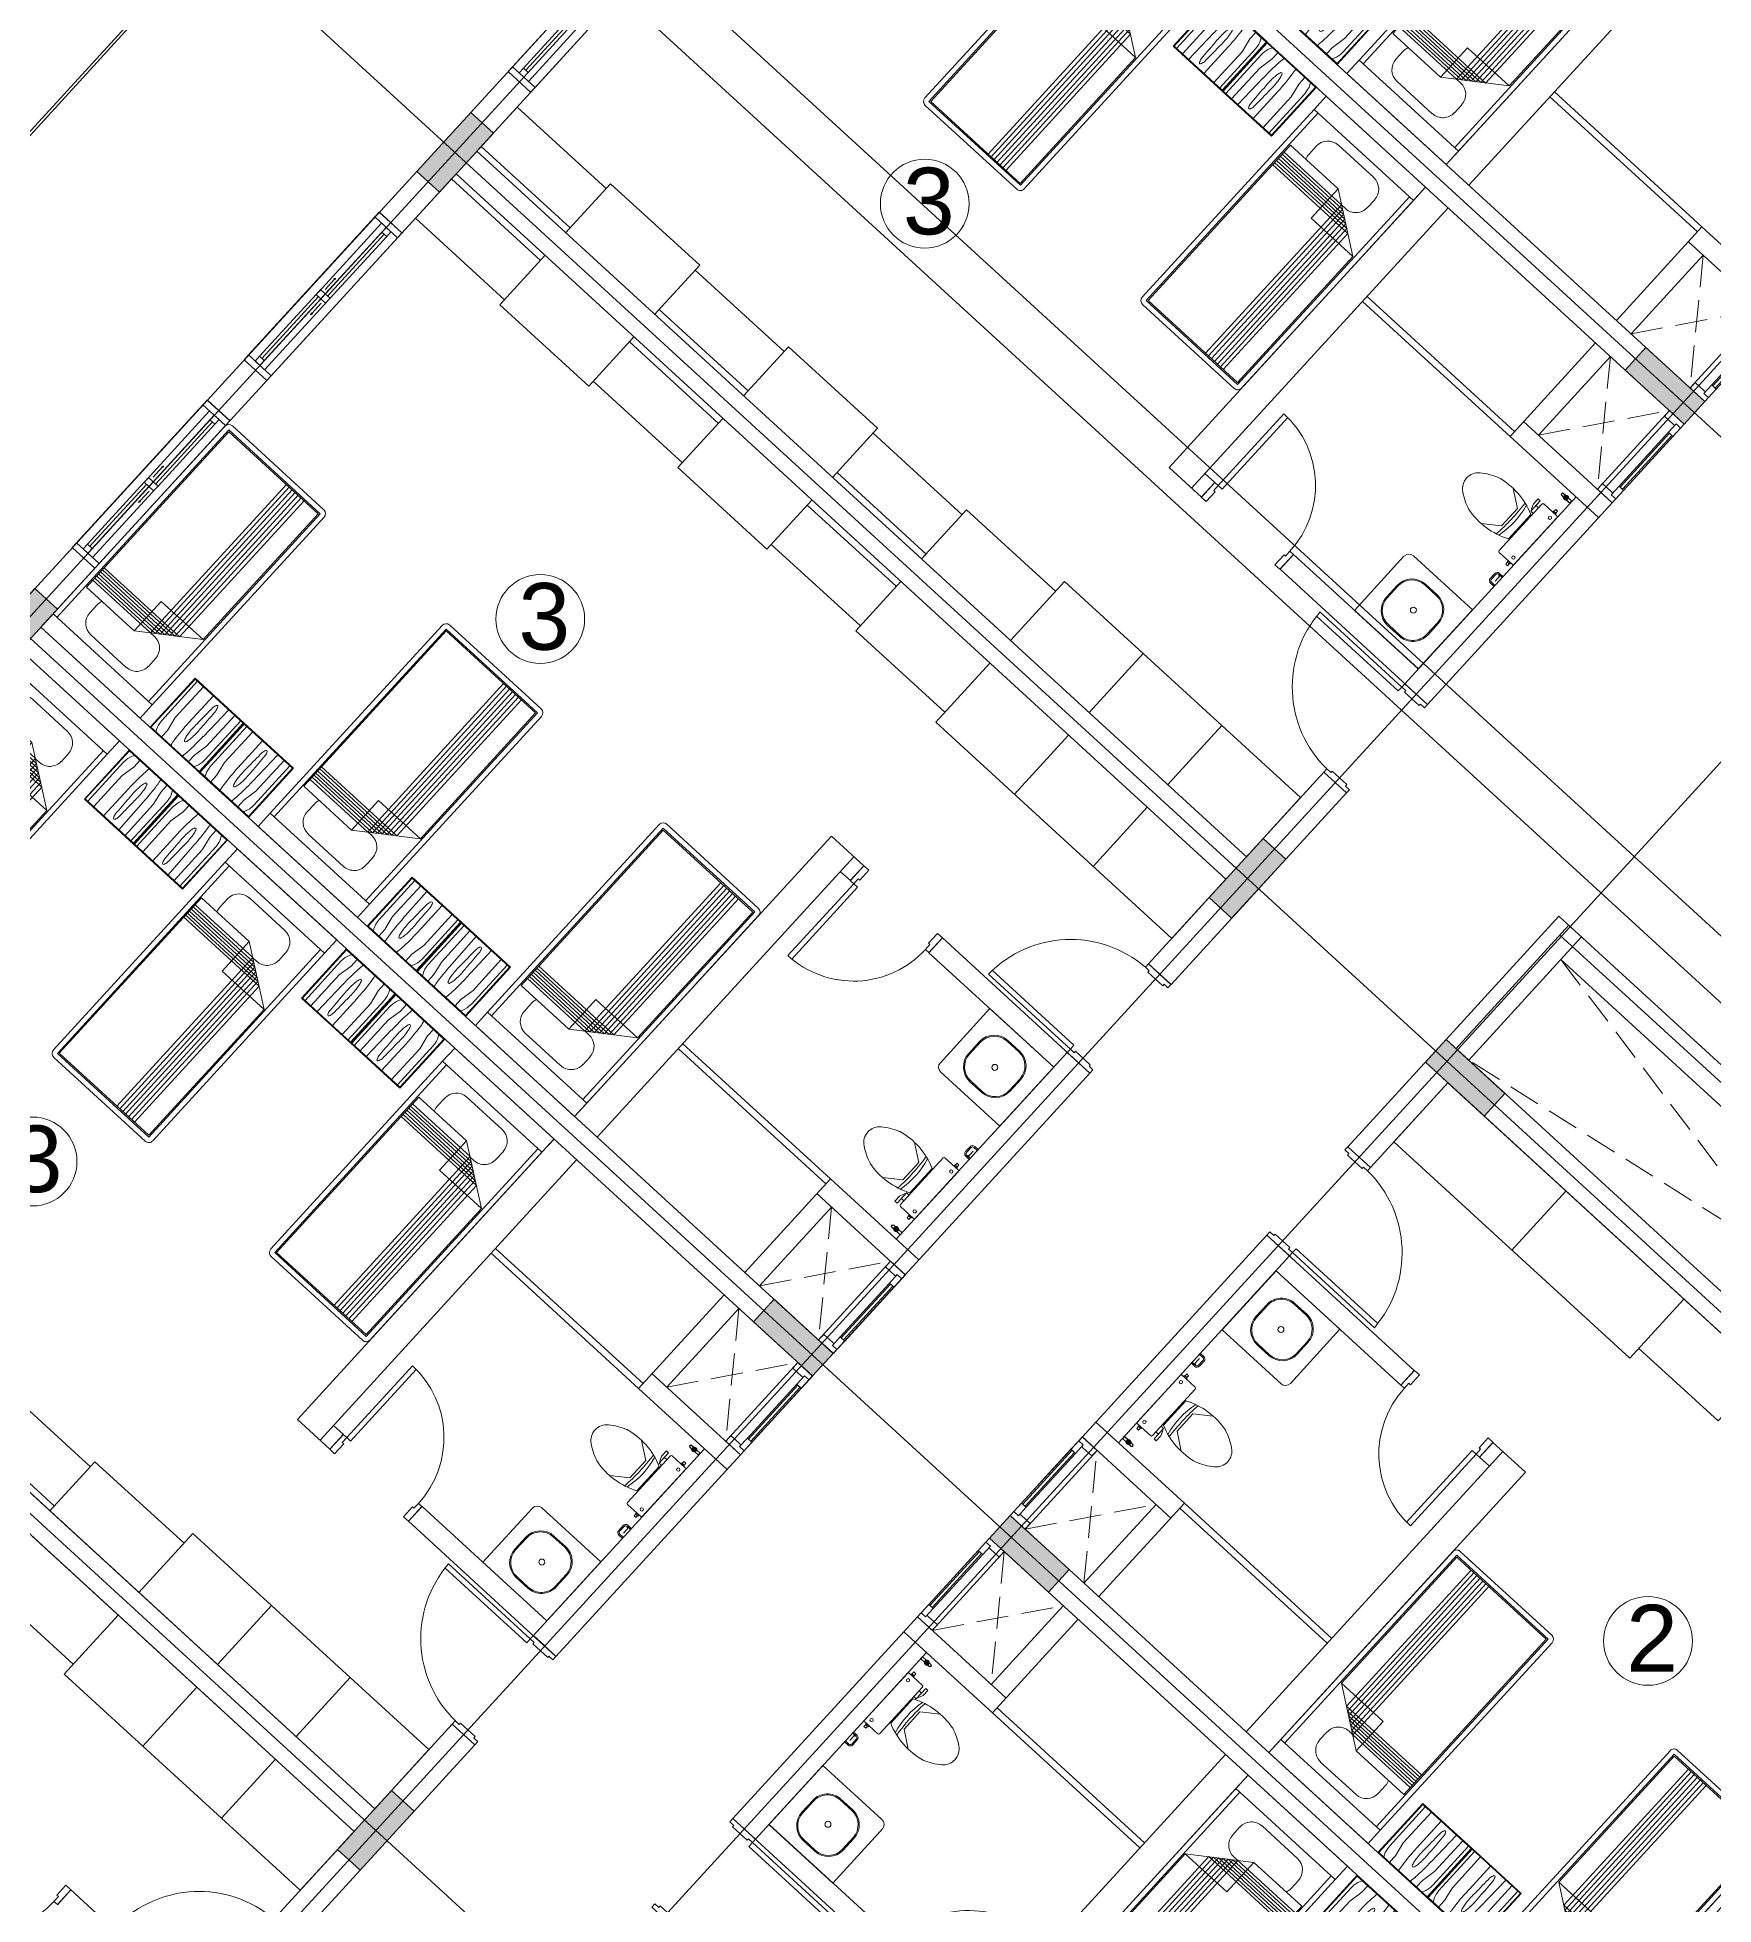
# Model space of a CAD drawing. Header units: metres. Extents: x 750 to 3116, y -341 to 1465.
# Drawn here: x 1586.25 to 1598.83, y 723.84 to 737.84 of the extents above; entities that cross this region are included whole.
import ezdxf
from ezdxf.enums import TextEntityAlignment as Align

# ---------------------------------------------------------------- set-up
doc = ezdxf.new("R2010")
doc.units = ezdxf.units.M
doc.linetypes.add('ACAD_ISO02W100', pattern=[15, 12, -3])
for name, color, linetype, lineweight in [('A-Door', 254, 'Continuous', 5), ('Bathroom Door', 252, 'Continuous', 5), ('Bathroom fur', 252, 'Continuous', 5), ('Centre Line', 7, 'Continuous', 13), ('Column', 50, 'Continuous', 20), ('Cutout', 153, 'Continuous', 5), ('Door', 253, 'Continuous', 5), ('Furniture', 44, 'Continuous', 5), ('GUIDE LINE', 7, 'Continuous', 5), ('Hatch', 251, 'Continuous', 5), ('Hidden line', 251, 'Continuous', 5), ('Inverted beam', 252, 'Continuous', 5), ('Railing', 190, 'Continuous', 5), ('Vehicular Road', 253, 'Continuous', 20), ('Wall ext', 20, 'Continuous', 18), ('WINDOW', 33, 'Continuous', 5)]:
    doc.layers.add(name, color=color, linetype=linetype, lineweight=lineweight)
doc.layers.add('Text', color=7, linetype='Continuous')
doc.styles.get("Standard").update_dxf_attribs({"font": 'arial.ttf'})
doc.styles.add('TEXT-DET', font='simplex.shx', dxfattribs={"width": 0.7})

# ---------------------------------------------------------------- blocks, each defined once
blk = doc.blocks.new('Water Closet')
at = {"layer": 'Bathroom fur', "linetype": 'Continuous', "lineweight": -3}
for p, q in [((1886.331, 447.871), (1886.35, 447.871)), ((1886.364, 447.861), (1886.346, 447.861)), ((1886.364, 447.861), (1886.349, 447.87)), ((1886.364, 447.861), (1886.349, 447.853)), ((1886.364, 447.861), (1886.355, 447.877)), ((1886.364, 447.861), (1886.355, 447.846)), ((1886.364, 447.861), (1886.364, 447.879)), ((1886.364, 447.861), (1886.364, 447.879)), ((1886.364, 447.861), (1886.364, 447.879)), ((1886.364, 447.861), (1886.364, 447.879)), ((1886.364, 447.861), (1886.364, 447.879)), ((1886.364, 447.861), (1886.364, 447.879)), ((1886.364, 447.861), (1886.364, 447.879)), ((1886.364, 447.861), (1886.364, 447.879)), ((1886.364, 447.861), (1886.364, 447.879)), ((1886.364, 447.861), (1886.364, 447.879)), ((1886.364, 447.861), (1886.364, 447.879)), ((1886.364, 447.861), (1886.364, 447.879)), ((1886.364, 447.861), (1886.373, 447.877)), ((1886.364, 447.861), (1886.379, 447.87)), ((1886.364, 447.861), (1886.381, 447.861)), ((1886.364, 447.861), (1886.379, 447.853)), ((1886.364, 447.861), (1886.373, 447.846)), ((1886.364, 447.861), (1886.364, 447.844)), ((1886.378, 447.871), (1886.416, 447.871)), ((1886.416, 447.851), (1886.416, 447.871)), ((1886.331, 447.851), (1886.35, 447.851)), ((1886.378, 447.851), (1886.416, 447.851))]:
    blk.add_line(p, q, dxfattribs=at)
at = {"layer": 'Bathroom fur', "linetype": 'ByBlock'}
for p, q in [((1886.39, 447.724), (1886.365, 447.724)), ((1886.365, 447.724), (1886.365, 447.715)), ((1886.387, 447.744), (1886.368, 447.744)), ((1886.368, 447.744), (1886.368, 447.724)), ((1886.387, 447.744), (1886.387, 447.724)), ((1886.39, 447.724), (1886.39, 447.715)), ((1886.152, 447.554), (1886.027, 447.644)), ((1886.217, 447.662), (1886.217, 447.713)), ((1886.239, 447.713), (1886.217, 447.713)), ((1886.217, 447.662), (1886.232, 447.625)), ((1886.232, 447.625), (1886.239, 447.625)), ((1886.239, 447.608), (1886.239, 447.713)), ((1886.239, 447.666), (1886.264, 447.666)), ((1886.239, 447.608), (1886.264, 447.608)), ((1886.256, 447.343), (1886.256, 447.59)), ((1886.264, 447.23), (1886.264, 447.703)), ((1886.407, 447.713), (1886.274, 447.713)), ((1886.39, 447.715), (1886.365, 447.715)), ((1886.416, 447.23), (1886.416, 447.703)), ((1886.152, 447.379), (1886.152, 447.554)), ((1886.152, 447.379), (1886.027, 447.288)), ((1886.407, 447.22), (1886.274, 447.22)), ((1886.365, 447.208), (1886.365, 447.218)), ((1886.39, 447.218), (1886.365, 447.218)), ((1886.39, 447.208), (1886.365, 447.208)), ((1886.368, 447.189), (1886.368, 447.208)), ((1886.387, 447.189), (1886.368, 447.189)), ((1886.387, 447.189), (1886.387, 447.208)), ((1886.39, 447.208), (1886.39, 447.218))]:
    blk.add_line(p, q, dxfattribs=at)
at = {"layer": 'Bathroom fur'}
for p, q in [((1886.356, 447.031), (1886.356, 447.081)), ((1886.366, 447.031), (1886.366, 447.081)), ((1886.416, 447.106), (1886.381, 447.106)), ((1886.416, 447.096), (1886.381, 447.096)), ((1886.416, 447.016), (1886.381, 447.016)), ((1886.416, 447.006), (1886.381, 447.006))]:
    blk.add_line(p, q, dxfattribs=at)
at = {"layer": 'Bathroom fur', "linetype": 'Continuous', "lineweight": -3}
blk.add_circle((1886.364, 447.861), 0.0175, dxfattribs=at)
at = {"layer": 'Bathroom fur', "linetype": 'ByBlock'}
for centre in [(1886.378, 447.669), (1886.378, 447.264)]:
    blk.add_circle(centre, 0.0123, dxfattribs=at)
at = {"layer": 'Bathroom fur', "linetype": 'Continuous', "lineweight": -3}
blk.add_arc((1886.331, 447.861), 0.01, 90.002, 270, dxfattribs=at)
at = {"layer": 'Bathroom fur', "linetype": 'ByBlock'}
for centre, radius, start, end in [((1886.035, 447.208), 0.446, 109.2942, 127.2549), ((1886.017, 447.095), 0.55, 64.2321, 103.6755), ((1884.672, 447.479), 1.501, 353.4552, 5.5271), ((1885.552, 447.472), 0.65, 345.9276, 13.0204), ((1886.274, 447.703), 0.00987, 90, 180), ((1886.407, 447.703), 0.00987, 0, 90), ((1885.835, 447.467), 0.119, 126.3794, 233.6206), ((1886.041, 447.728), 0.451, 232.2382, 250.1051), ((1886.017, 447.838), 0.55, 256.3245, 295.7679), ((1886.274, 447.23), 0.00987, 180, 270), ((1886.407, 447.23), 0.00987, 270, 0)]:
    blk.add_arc(centre, radius, start, end, dxfattribs=at)
at = {"layer": 'Bathroom fur'}
for centre, radius, start, end in [((1886.381, 447.081), 0.025, 90, 180), ((1886.381, 447.031), 0.025, 180, 270), ((1886.381, 447.081), 0.015, 90, 180), ((1886.381, 447.031), 0.015, 180, 270)]:
    blk.add_arc(centre, radius, start, end, dxfattribs=at)
at = {"layer": 'Bathroom fur', "style": 'TEXT-DET', "width": 0.6}
blk.add_text('1', height=0.06, dxfattribs=at).set_placement((1886.394, 447.07), align=Align.MIDDLE)
blk = doc.blocks.new('Bed')
at = {"layer": 'Furniture', "linetype": 'Continuous'}
for p, q in [((1878.327, 465.952), (1879.337, 465.952)), ((1878.327, 465.817), (1878.327, 465.952)), ((1879.337, 465.952), (1879.337, 465.817)), ((1879.337, 465.817), (1878.327, 465.817)), ((1878.327, 463.909), (1878.327, 465.817)), ((1878.367, 463.909), (1878.367, 465.817)), ((1879.297, 465.817), (1879.297, 463.909)), ((1879.337, 465.817), (1879.337, 463.909)), ((1878.642, 465.742), (1879.002, 465.742)), ((1878.377, 465.499), (1878.862, 465.499)), ((1878.377, 463.919), (1878.377, 465.499)), ((1878.525, 465.544), (1878.525, 465.624)), ((1878.862, 465.499), (1879.287, 465.199)), ((1878.862, 465.199), (1878.862, 465.499)), ((1879.12, 465.624), (1879.12, 465.544)), ((1878.962, 465.429), (1878.377, 465.429)), ((1878.992, 465.407), (1878.377, 465.407)), ((1879.022, 465.386), (1878.377, 465.386)), ((1879.052, 465.365), (1878.377, 465.365)), ((1878.962, 463.919), (1878.962, 465.429)), ((1879.002, 465.427), (1878.965, 465.427)), ((1878.992, 463.919), (1878.992, 465.407)), ((1879.022, 463.919), (1879.022, 465.386)), ((1879.052, 463.919), (1879.052, 465.365)), ((1879.082, 465.344), (1878.377, 465.344)), ((1879.112, 465.323), (1878.377, 465.323)), ((1879.142, 465.302), (1878.377, 465.302)), ((1879.082, 463.919), (1879.082, 465.344)), ((1879.112, 463.919), (1879.112, 465.323)), ((1879.142, 463.919), (1879.142, 465.302)), ((1879.287, 465.199), (1878.862, 465.199)), ((1879.287, 465.199), (1879.287, 463.919)), ((1879.297, 463.909), (1878.367, 463.909)), ((1879.297, 463.869), (1878.367, 463.869)), ((1879.287, 463.919), (1878.377, 463.919))]:
    blk.add_line(p, q, dxfattribs=at)
for centre, radius, start, end in [((1878.642, 465.624), 0.117, 90, 180), ((1879.002, 465.624), 0.117, 360, 90), ((1878.642, 465.544), 0.117, 180.0006, 202.5189), ((1879.002, 465.544), 0.117, 270, 0), ((1878.367, 463.909), 0.04, 180, 270), ((1879.297, 463.909), 0.04, 270, 0)]:
    blk.add_arc(centre, radius, start, end, dxfattribs=at)
blk = doc.blocks.new('Nightstand')
at = {"layer": 'Furniture'}
for p, q in [((1879.838, 464.54), (1879.838, 464.04)), ((1880.338, 464.54), (1879.838, 464.54)), ((1879.843, 464.535), (1879.843, 464.045)), ((1880.333, 464.535), (1879.843, 464.535)), ((1879.951, 464.469), (1879.951, 464.535)), ((1880.226, 464.469), (1880.226, 464.535)), ((1880.333, 464.045), (1880.333, 464.535)), ((1880.338, 464.04), (1880.338, 464.54)), ((1879.869, 464.442), (1879.871, 464.467)), ((1879.869, 464.045), (1879.869, 464.442)), ((1879.929, 464.358), (1879.951, 464.469)), ((1880.074, 464.444), (1880.068, 464.44)), ((1880.08, 464.44), (1880.074, 464.444)), ((1880.248, 464.358), (1880.226, 464.469)), ((1880.308, 464.442), (1880.305, 464.467)), ((1880.308, 464.045), (1880.308, 464.442)), ((1879.929, 464.045), (1879.929, 464.358)), ((1879.997, 464.32), (1879.991, 464.045)), ((1880.147, 464.32), (1880.147, 464.045)), ((1880.248, 464.045), (1880.248, 464.358)), ((1879.838, 464.04), (1880.338, 464.04)), ((1879.843, 464.045), (1880.333, 464.045)), ((1880.068, 464.081), (1880.074, 464.077)), ((1880.074, 464.077), (1880.08, 464.081))]:
    blk.add_line(p, q, dxfattribs=at)
for centre, radius, start, end in [((1880.021, 464.452), 0.15, 146.5657, 174.2856), ((1880.825, 464.399), 0.823, 170.5074, 174.0179), ((1879.315, 464.399), 0.828, 5.9821, 9.4446), ((1880.156, 464.452), 0.15, 5.7144, 33.4343), ((1881.576, 464.32), 1.578, 174.0179, 180), ((1880.395, 464.345), 0.343, 169.4757, 175.5997), ((1880.197, 464.382), 0.142, 155.8434, 169.4757), ((1879.951, 464.382), 0.142, 10.5243, 24.1566), ((1879.753, 464.345), 0.343, 4.4003, 10.5243), ((1878.564, 464.32), 1.583, 0, 5.9821), ((1880.715, 464.32), 0.664, 175.5997, 180), ((1880.715, 464.32), 0.664, 180, 184.4003), ((1886.298, 464.381), 6.246, 181.0259, 182.4606), ((1873.85, 464.381), 6.246, 357.5394, 358.9741), ((1879.433, 464.32), 0.664, 0, 4.4003), ((1879.433, 464.32), 0.664, 355.5997, 0), ((1880.197, 464.139), 0.142, 190.5243, 204.1566), ((1879.951, 464.139), 0.142, 335.8434, 349.4757)]:
    blk.add_arc(centre, radius, start, end, dxfattribs=at)
blk = doc.blocks.new('Door1')
at = {"layer": 'Bathroom Door'}
for p, q in [((1900.586, 444.886), (1899.856, 444.886)), ((1900.586, 444.846), (1899.857, 444.846))]:
    blk.add_line(p, q, dxfattribs=at)
for points in [[(1900.736, 444.921), (1900.586, 444.921), (1900.586, 444.886), (1900.636, 444.886), (1900.636, 444.871), (1900.736, 444.871), (1900.736, 444.921)], [(1900.586, 444.886), (1900.586, 444.846)], [(1900.736, 444.121), (1900.586, 444.121), (1900.586, 444.156), (1900.636, 444.156), (1900.636, 444.171), (1900.736, 444.171), (1900.736, 444.121)]]:
    blk.add_lwpolyline(points, dxfattribs=at)
blk.add_arc((1900.586, 444.886), 0.73, 180, 270, dxfattribs=at)
blk = doc.blocks.new('Wash bashin')
at = {"layer": 'Bathroom fur', "ltscale": 0.35}
for p, q in [((1884.117, 437.933), (1884.717, 437.933)), ((1884.717, 437.333), (1884.717, 437.933)), ((1884.067, 437.333), (1884.067, 437.883)), ((1884.067, 437.333), (1884.717, 437.333))]:
    blk.add_line(p, q, dxfattribs=at)
at = {"layer": 'Bathroom fur'}
for p, q in [((1884.327, 437.838), (1884.447, 437.838)), ((1884.327, 437.83), (1884.447, 437.83)), ((1884.177, 437.568), (1884.177, 437.688)), ((1884.185, 437.568), (1884.185, 437.688)), ((1884.589, 437.688), (1884.589, 437.568)), ((1884.597, 437.688), (1884.597, 437.568)), ((1884.447, 437.426), (1884.327, 437.426)), ((1884.447, 437.418), (1884.327, 437.418))]:
    blk.add_line(p, q, dxfattribs=at)
blk.add_circle((1884.392, 437.633), 0.0225, dxfattribs=at)
at = {"layer": 'Bathroom fur', "ltscale": 0.35}
blk.add_arc((1884.117, 437.883), 0.05, 90, 180, dxfattribs=at)
at = {"layer": 'Bathroom fur'}
for centre, radius, start, end in [((1884.327, 437.688), 0.15, 90, 180), ((1884.327, 437.688), 0.142, 90, 180), ((1884.447, 437.688), 0.15, 0, 90), ((1884.447, 437.688), 0.142, 0, 90), ((1884.327, 437.568), 0.15, 180, 270), ((1884.327, 437.568), 0.142, 180, 270), ((1884.447, 437.568), 0.15, 270, 0), ((1884.447, 437.568), 0.142, 270, 0)]:
    blk.add_arc(centre, radius, start, end, dxfattribs=at)
blk = doc.blocks.new('WINODO1')
at = {"layer": 'WINDOW', "linetype": 'Continuous'}
for p, q in [((2471212540, 936769700), (2471212491, 936769700)), ((2471212491, 936769700), (2471212491, 936769470)), ((2471212540, 936769700), (2471212540, 936769470)), ((2471213991, 936769700), (2471213943, 936769700)), ((2471213943, 936769700), (2471213943, 936769470)), ((2471213991, 936769700), (2471213991, 936769470)), ((2471212540, 936769470), (2471212491, 936769470)), ((2471213991, 936769470), (2471213943, 936769470))]:
    blk.add_line(p, q, dxfattribs=at)
at = {"layer": 'WINDOW'}
for p, q in [((2471212540, 936769700), (2471213943, 936769700)), ((2471213241, 936769537), (2471212540, 936769537)), ((2471212588, 936769633), (2471213217, 936769633)), ((2471212588, 936769585), (2471213217, 936769585)), ((2471213193, 936769561), (2471213089, 936769561)), ((2471213241, 936769633), (2471213943, 936769633)), ((2471213266, 936769585), (2471213895, 936769585)), ((2471213266, 936769537), (2471213895, 936769537)), ((2471213290, 936769609), (2471213394, 936769609)), ((2471212540, 936769470), (2471213943, 936769470))]:
    blk.add_line(p, q, dxfattribs=at)
at = {"layer": 'WINDOW', "color": 4}
blk.add_line((2471212588, 936769609), (2471213217, 936769609), dxfattribs=at)
at = {"layer": 'WINDOW', "color": 4, "true_color": 0x1fffff}
blk.add_line((2471213266, 936769561), (2471213895, 936769561), dxfattribs=at)
at = {"layer": 'WINDOW'}
for points in [[(2471212540, 936769585), (2471212588, 936769585), (2471212588, 936769633), (2471212540, 936769633)], [(2471213076, 936769561), (2471213089, 936769568), (2471213089, 936769554)], [(2471213217, 936769585), (2471213266, 936769585), (2471213266, 936769633), (2471213217, 936769633)], [(2471213217, 936769537), (2471213266, 936769537), (2471213266, 936769585), (2471213217, 936769585)], [(2471213406, 936769609), (2471213394, 936769616), (2471213394, 936769602)], [(2471213895, 936769537), (2471213943, 936769537), (2471213943, 936769585), (2471213895, 936769585)]]:
    blk.add_lwpolyline(points, close=True, dxfattribs=at)
blk = doc.blocks.new('Door 900')
at = {"layer": 'A-Door'}
for points in [[(29934124, 12198491), (29934164, 12198491), (29934164, 12198476), (29934239, 12198476), (29934314, 12198476), (29934314, 12198491), (29934354, 12198491), (29934354, 12198524), (29934239, 12198524), (29934124, 12198524)], [(29934164, 12197672), (29934314, 12197672), (29934314, 12197658), (29934354, 12197658), (29934354, 12197624), (29934239, 12197624), (29934124, 12197624), (29934124, 12197658), (29934164, 12197658)]]:
    blk.add_lwpolyline(points, close=True, dxfattribs=at)
blk.add_lwpolyline([(29935187, 12197658), (29934354, 12197658), (29934354, 12197698), (29935185, 12197698)], dxfattribs=at)
blk.add_arc((29934327, 12197631), 860, 1.7769, 88.2024, dxfattribs=at)
blk = doc.blocks.new('700mm Door')
at = {"layer": 'Door'}
for points in [[(11493508.327, 4446107.926), (11493508.287, 4446107.926), (11493508.287, 4446107.776), (11493508.344, 4446107.776), (11493508.344, 4446107.868), (11493508.344, 4446107.88), (11493508.327, 4446107.88)], [(11493508.327, 4446107.88), (11493508.413, 4446107.88), (11493508.413, 4446107.926), (11493508.327, 4446107.926)], [(11493508.413, 4446107.891), (11493508.961, 4446107.891), (11493508.961, 4446107.914), (11493508.413, 4446107.914)], [(11493509.047, 4446107.88), (11493508.961, 4446107.88), (11493508.961, 4446107.926), (11493509.047, 4446107.926)], [(11493509.047, 4446107.926), (11493509.047, 4446107.88), (11493509.03, 4446107.88), (11493509.03, 4446107.868), (11493509.03, 4446107.776), (11493509.087, 4446107.776), (11493509.087, 4446107.926)]]:
    blk.add_lwpolyline(points, close=True, dxfattribs=at)
at = {"layer": 'Door', "color": 1}
blk.add_lwpolyline([(11493508.413, 4446107.88), (11493508.961, 4446107.88), (11493508.961, 4446107.926), (11493508.413, 4446107.926)], close=True, dxfattribs=at)

msp = doc.modelspace()

# ---------------------------------------------------------------- hatches: boundary and pattern name
at = {"layer": 'Hatch', "transparency": 33554687}
h = msp.add_hatch(color=256, dxfattribs=at)
h.dxf.hatch_style = 1
h.paths.add_polyline_path([(1646.175, 711.875), (1646.005, 712.031), (1645.846, 711.857), (1645.755, 711.758), (1645.6, 711.588), (1645.769, 711.433)])
h.paths.add_polyline_path([(1649.318, 715.307), (1649.149, 715.463), (1648.743, 715.02), (1648.913, 714.865)])
h.paths.add_polyline_path([(1652.587, 718.876), (1652.417, 719.031), (1652.384, 718.994), (1652.292, 718.895), (1652.012, 718.589), (1652.182, 718.433)])
h.paths.add_polyline_path([(1655.856, 722.444), (1655.686, 722.6), (1655.281, 722.157), (1655.45, 722.002)])
h.paths.add_polyline_path([(1659.124, 726.013), (1658.955, 726.168), (1658.549, 725.726), (1658.719, 725.571)])
h.paths.add_polyline_path([(1661.826, 729.85), (1661.67, 729.681), (1662.113, 729.275), (1662.268, 729.445)])
h.paths.add_polyline_path([(1657.785, 733.552), (1657.629, 733.382), (1658.072, 732.977), (1658.227, 733.147)])
h.paths.add_polyline_path([(1654.516, 729.983), (1654.361, 729.814), (1654.471, 729.712), (1654.803, 729.408), (1654.958, 729.578)])
h.paths.add_polyline_path([(1652.746, 731.604), (1652.591, 731.435), (1653.033, 731.029), (1653.189, 731.199)])
h.paths.add_polyline_path([(1651.542, 726.396), (1651.372, 726.551), (1650.967, 726.109), (1651.137, 725.953)])
h.paths.add_polyline_path([(1650.045, 727.767), (1649.875, 727.922), (1649.47, 727.48), (1649.64, 727.325)])
h.paths.add_polyline_path([(1647.979, 722.846), (1647.823, 722.677), (1647.934, 722.575), (1648.266, 722.271), (1648.421, 722.441)])
h.paths.add_polyline_path([(1646.541, 724.163), (1646.209, 724.467), (1646.053, 724.298), (1646.496, 723.892), (1646.651, 724.062)])
h.paths.add_polyline_path([(1645.004, 719.259), (1644.835, 719.414), (1644.43, 718.972), (1644.599, 718.816)])
h.paths.add_polyline_path([(1643.632, 720.766), (1643.463, 720.922), (1643.058, 720.479), (1643.227, 720.324)])
h.paths.add_polyline_path([(1641.441, 715.709), (1641.286, 715.54), (1641.728, 715.134), (1641.884, 715.304)])
h.paths.add_polyline_path([(1640.114, 716.925), (1639.944, 717.08), (1639.539, 716.638), (1639.709, 716.482)])
h.paths.add_polyline_path([(1636.735, 713.458), (1636.403, 713.762), (1636.247, 713.592), (1636.69, 713.187), (1636.845, 713.356)])
h.paths.add_polyline_path([(1631.152, 719.073), (1630.982, 719.229), (1630.577, 718.786), (1630.746, 718.631)])
h.paths.add_polyline_path([(1634.17, 722.369), (1634.001, 722.524), (1633.595, 722.082), (1633.765, 721.927)])
h.paths.add_polyline_path([(1637.689, 726.21), (1637.519, 726.366), (1637.114, 725.923), (1637.284, 725.768)])
h.paths.add_polyline_path([(1640.833, 729.643), (1640.663, 729.798), (1640.258, 729.355), (1640.427, 729.2), (1640.461, 729.237), (1640.552, 729.337)])
h.paths.add_polyline_path([(1644.101, 733.211), (1643.932, 733.366), (1643.527, 732.924), (1643.696, 732.769)])
h.paths.add_polyline_path([(1646.999, 736.374), (1647.09, 736.474), (1647.245, 736.643), (1647.076, 736.799), (1646.67, 736.356), (1646.84, 736.201)])
h.paths.add_polyline_path([(1636.008, 733.811), (1635.839, 733.966), (1635.433, 733.524), (1635.603, 733.368)])
h.paths.add_polyline_path([(1631.525, 737.918), (1631.369, 737.748), (1631.48, 737.647), (1631.812, 737.343), (1631.967, 737.512)])
h.paths.add_polyline_path([(1628.676, 734.467), (1628.506, 734.622), (1628.101, 734.179), (1628.27, 734.024)])
h.paths.add_polyline_path([(1632.989, 730.515), (1632.82, 730.67), (1632.415, 730.228), (1632.584, 730.073)])
h.paths.add_polyline_path([(1629.471, 726.674), (1629.301, 726.829), (1628.896, 726.387), (1629.066, 726.231)])
h.paths.add_polyline_path([(1624.987, 730.78), (1624.832, 730.611), (1625.274, 730.206), (1625.43, 730.375)])
h.paths.add_polyline_path([(1626.327, 723.242), (1626.157, 723.397), (1626.124, 723.36), (1626.032, 723.261), (1625.752, 722.955), (1625.922, 722.799)])
h.paths.add_polyline_path([(1621.719, 727.212), (1621.563, 727.042), (1621.674, 726.941), (1622.006, 726.637), (1622.161, 726.807)])
h.paths.add_polyline_path([(1619.949, 728.833), (1619.794, 728.663), (1620.236, 728.258), (1620.391, 728.428), (1620.281, 728.529)])
h.paths.add_polyline_path([(1623.218, 732.402), (1623.062, 732.232), (1623.505, 731.827), (1623.66, 731.996)])
h.paths.add_polyline_path([(1626.486, 735.97), (1626.331, 735.8), (1626.773, 735.395), (1626.929, 735.565)])
h.paths.add_polyline_path([(1622.117, 739.972), (1621.962, 739.803), (1622.404, 739.397), (1622.56, 739.567)])
h.paths.add_polyline_path([(1619.143, 736.385), (1618.973, 736.54), (1618.568, 736.098), (1618.738, 735.942)])
h.paths.add_polyline_path([(1615.874, 732.816), (1615.705, 732.971), (1615.299, 732.529), (1615.469, 732.374)])
h.paths.add_polyline_path([(1612.731, 729.384), (1612.561, 729.539), (1612.156, 729.097), (1612.325, 728.942)])
h.paths.add_polyline_path([(1617.373, 725.132), (1617.203, 725.287), (1616.798, 724.845), (1616.967, 724.69)])
h.paths.add_polyline_path([(1618.745, 723.624), (1618.575, 723.78), (1618.17, 723.337), (1618.339, 723.182)])
h.paths.add_polyline_path([(1623.058, 719.673), (1622.889, 719.828), (1622.483, 719.386), (1622.653, 719.231)])
h.paths.add_polyline_path([(1619.915, 716.241), (1619.745, 716.396), (1619.34, 715.954), (1619.509, 715.799)])
h.paths.add_polyline_path([(1615.181, 720.075), (1615.026, 719.905), (1615.468, 719.5), (1615.624, 719.67)])
h.paths.add_polyline_path([(1613.411, 721.696), (1613.256, 721.526), (1613.699, 721.121), (1613.854, 721.291)])
h.paths.add_polyline_path([(1609.042, 725.698), (1608.887, 725.528), (1609.329, 725.123), (1609.485, 725.293)])
h.paths.add_polyline_path([(1610.143, 718.127), (1609.987, 717.958), (1610.43, 717.553), (1610.585, 717.722)])
h.paths.add_polyline_path([(1607.566, 714.426), (1607.397, 714.582), (1606.992, 714.139), (1607.161, 713.984)])
h.paths.add_polyline_path([(1602.924, 718.678), (1602.755, 718.834), (1602.35, 718.391), (1602.519, 718.236)])
h.paths.add_polyline_path([(1604.823, 730.065), (1604.653, 730.22), (1604.495, 730.047), (1604.403, 729.947), (1604.248, 729.778), (1604.418, 729.622)])
h.paths.add_polyline_path([(1607.842, 733.36), (1607.672, 733.516), (1607.267, 733.073), (1607.436, 732.918)])
h.paths.add_polyline_path([(1603.528, 737.312), (1603.358, 737.467), (1602.953, 737.025), (1603.123, 736.869)])
h.paths.add_polyline_path([(1600.09, 733.899), (1599.934, 733.729), (1600.377, 733.324), (1600.532, 733.493)])
h.paths.add_polyline_path([(1602.031, 738.683), (1601.861, 738.838), (1601.456, 738.396), (1601.626, 738.24)])
h.paths.add_polyline_path([(1596.087, 744.127), (1595.918, 744.282), (1595.513, 743.84), (1595.682, 743.685)])
h.paths.add_polyline_path([(1592.944, 740.695), (1592.774, 740.85), (1592.369, 740.408), (1592.538, 740.252)])
h.paths.add_polyline_path([(1598.32, 735.52), (1598.164, 735.35), (1598.607, 734.945), (1598.762, 735.114)])
h.paths.add_polyline_path([(1595.619, 731.682), (1595.449, 731.838), (1595.044, 731.395), (1595.213, 731.24)])
h.paths.add_polyline_path([(1589.675, 737.126), (1589.505, 737.282), (1589.1, 736.839), (1589.27, 736.684)])
h.paths.add_polyline_path([(1586.406, 733.558), (1586.237, 733.713), (1585.831, 733.271), (1586.001, 733.115)])
h.paths.add_polyline_path([(1592.225, 727.977), (1591.782, 728.383), (1591.627, 728.213), (1592.07, 727.808)])
h.paths.add_polyline_path([(1593.995, 726.356), (1593.552, 726.761), (1593.397, 726.592), (1593.839, 726.187)])
h.paths.add_polyline_path([(1596.821, 730.33), (1596.666, 730.16), (1597.108, 729.755), (1597.263, 729.925)])
h.paths.add_polyline_path([(1601.304, 726.223), (1601.135, 726.379), (1600.729, 725.936), (1600.899, 725.781)])
h.paths.add_polyline_path([(1598.161, 722.791), (1597.991, 722.947), (1597.586, 722.504), (1597.755, 722.349)])
h.paths.add_polyline_path([(1594.892, 719.223), (1594.722, 719.378), (1594.317, 718.936), (1594.487, 718.78)])
h.paths.add_polyline_path([(1590.578, 723.174), (1590.408, 723.329), (1590.003, 722.887), (1590.173, 722.732)])
h.paths.add_polyline_path([(1589.081, 724.545), (1588.912, 724.701), (1588.506, 724.258), (1588.676, 724.103)])
h.paths.add_polyline_path([(1583.138, 729.989), (1582.968, 730.145), (1582.563, 729.702), (1582.732, 729.547)])
h.paths.add_polyline_path([(1579.869, 726.421), (1579.699, 726.576), (1579.294, 726.134), (1579.464, 725.978)])
h.paths.add_polyline_path([(1585.245, 721.245), (1585.09, 721.076), (1585.532, 720.671), (1585.687, 720.84)])
h.paths.add_polyline_path([(1587.015, 719.624), (1586.859, 719.455), (1587.302, 719.05), (1587.457, 719.219)])
h.paths.add_polyline_path([(1582.669, 717.545), (1582.499, 717.7), (1582.094, 717.257), (1582.263, 717.102)])
h.paths.add_polyline_path([(1576.725, 722.989), (1576.556, 723.144), (1576.15, 722.702), (1576.32, 722.546)])
h.paths.add_polyline_path([(1591.748, 715.791), (1591.579, 715.946), (1591.42, 715.773), (1591.329, 715.673), (1591.173, 715.503), (1591.343, 715.348)])
h.paths.add_polyline_path([(1561.743, 717.756), (1561.574, 717.911), (1561.169, 717.468), (1561.339, 717.313)])
h.paths.add_polyline_path([(1566.286, 722.728), (1566.116, 722.883), (1565.712, 722.44), (1565.882, 722.285)])
h.paths.add_polyline_path([(1570.833, 727.704), (1570.663, 727.859), (1570.258, 727.416), (1570.428, 727.261)])
h.paths.add_polyline_path([(1575.254, 732.543), (1574.811, 732.948), (1574.656, 732.778), (1575.099, 732.373)])
h.paths.add_polyline_path([(1579.283, 737.842), (1579.128, 737.673), (1579.571, 737.268), (1579.726, 737.438)])
h.paths.add_polyline_path([(1568.934, 738.568), (1568.764, 738.723), (1568.36, 738.281), (1568.529, 738.125)])
h.paths.add_polyline_path([(1564.388, 733.593), (1564.218, 733.748), (1563.813, 733.305), (1563.983, 733.15)])
h.paths.add_polyline_path([(1559.841, 728.617), (1559.672, 728.772), (1559.267, 728.329), (1559.437, 728.174)])
h.paths.add_polyline_path([(1557.524, 726.081), (1557.211, 726.368), (1557.211, 726.368), (1557.196, 726.381), (1557.081, 726.486), (1556.926, 726.316), (1557.369, 725.911)])
h.paths.add_polyline_path([(1555.295, 723.641), (1555.125, 723.796), (1554.721, 723.353), (1554.89, 723.198)])
h.paths.add_polyline_path([(1552.096, 731.041), (1551.941, 730.871), (1551.941, 730.871), (1552.384, 730.466), (1552.539, 730.636)])
h.paths.add_polyline_path([(1554.583, 733.422), (1554.413, 733.577), (1554.008, 733.134), (1554.178, 732.979)])
h.paths.add_polyline_path([(1559.129, 738.397), (1558.959, 738.553), (1558.555, 738.11), (1558.724, 737.954)])
h.paths.add_polyline_path([(1563.675, 743.373), (1563.506, 743.528), (1563.101, 743.085), (1563.271, 742.93)])
h.paths.add_polyline_path([(1567.853, 748.286), (1567.698, 748.116), (1568.141, 747.712), (1568.296, 747.882)])

# ---------------------------------------------------------------- linework, layer by layer
at = {"layer": 'Bathroom fur'}
for p, q in [((1598.707, 736.386), (1597.6, 737.399)), ((1598.74, 736.423), (1597.634, 737.436)), ((1597.302, 734.852), (1596.195, 735.865)), ((1597.335, 734.889), (1596.229, 735.902)), ((1592.169, 729.249), (1591.063, 730.262)), ((1592.203, 729.286), (1591.097, 730.299)), ((1590.764, 727.715), (1589.658, 728.728)), ((1590.798, 727.752), (1589.692, 728.765)), ((1594.824, 726.817), (1595.93, 725.804)), ((1594.858, 726.854), (1595.964, 725.841)), ((1593.419, 725.283), (1594.525, 724.27)), ((1593.453, 725.32), (1594.559, 724.307))]:
    msp.add_line(p, q, dxfattribs=at)
at = {"layer": 'Centre Line', "color": 30, "true_color": 0xf26722}
for p, q in [((1598.029, 746.417), (1574.209, 720.412)), ((1621.799, 713.857), (1591.097, 741.98)), ((1603.973, 740.973), (1580.152, 714.968)), ((1619.935, 711.822), (1589.233, 739.945)), ((1605.469, 739.602), (1581.649, 713.596)), ((1618.531, 710.288), (1587.828, 738.411)), ((1615.262, 706.72), (1584.559, 734.843)), ((1596.901, 716.975), (1581.291, 731.274))]:
    msp.add_line(p, q, dxfattribs=at)
at = {"layer": 'Centre Line', "color": 3, "true_color": 0x1fff1f}
msp.add_lwpolyline([(1560.568, 753.337), (1582.572, 733.182), (1588.732, 739.906), (1612.323, 718.297), (1624.767, 731.883), (1647.479, 711.079)], dxfattribs=at)
at = {"layer": 'Column'}
for points in [[(1589.1, 736.839), (1589.505, 737.282), (1589.675, 737.126), (1589.27, 736.684), (1589.1, 736.839)], [(1598.32, 735.52), (1598.762, 735.114), (1598.607, 734.945), (1598.164, 735.35), (1598.32, 735.52)], [(1585.831, 733.271), (1586.237, 733.713), (1586.406, 733.558), (1586.001, 733.115), (1585.831, 733.271)], [(1595.044, 731.395), (1595.449, 731.838), (1595.619, 731.682), (1595.213, 731.24), (1595.044, 731.395)], [(1596.821, 730.33), (1597.263, 729.925), (1597.108, 729.755), (1596.666, 730.16), (1596.821, 730.33)], [(1591.782, 728.383), (1592.225, 727.977), (1592.07, 727.808), (1591.627, 728.213), (1591.782, 728.383)], [(1593.552, 726.761), (1593.995, 726.356), (1593.839, 726.187), (1593.397, 726.592), (1593.552, 726.761)], [(1588.506, 724.258), (1588.912, 724.701), (1589.081, 724.545), (1588.676, 724.103), (1588.506, 724.258)]]:
    msp.add_lwpolyline(points, dxfattribs=at)
at = {"layer": 'Cutout', "linetype": 'ACAD_ISO02W100', "ltscale": 0.02}
for p, q in [((1598.75, 736.211), (1598.652, 735.216)), ((1598.209, 735.621), (1599.192, 735.806)), ((1598.054, 735.451), (1597.956, 734.456)), ((1597.514, 734.861), (1598.496, 735.046)), ((1597.683, 730.93), (1601.135, 726.379)), ((1601.827, 727.134), (1596.991, 730.175)), ((1592.212, 729.074), (1592.114, 728.079)), ((1591.672, 728.484), (1592.655, 728.669)), ((1591.516, 728.314), (1591.419, 727.319)), ((1590.976, 727.724), (1591.959, 727.909)), ((1594.105, 726.255), (1594.203, 727.25)), ((1593.663, 726.66), (1594.646, 726.845)), ((1593.507, 726.491), (1593.41, 725.495)), ((1592.967, 725.901), (1593.95, 726.085))]:
    msp.add_line(p, q, dxfattribs=at)
at = {"layer": 'Furniture'}
msp.add_line((1596.43, 729.563), (1598.2, 727.942), dxfattribs=at)
for points in [[(1590.521, 736.71), (1589.854, 737.322), (1589.55, 736.99), (1595.324, 731.701)], [(1590.251, 736.416), (1589.584, 737.027), (1589.55, 736.99)], [(1589.758, 735.877), (1589.091, 736.488), (1589.395, 736.82)], [(1589.395, 736.82), (1595.169, 731.532)], [(1590.028, 736.172), (1589.361, 736.783)], [(1590.885, 735.767), (1591.223, 736.136), (1590.555, 736.747), (1590.217, 736.379)], [(1590.729, 735.598), (1590.392, 735.229), (1589.724, 735.84), (1590.062, 736.209)], [(1591.856, 735.488), (1591.189, 736.099)], [(1591.552, 735.156), (1591.586, 735.193), (1590.919, 735.804)], [(1591.363, 734.95), (1590.696, 735.561), (1590.729, 735.598)], [(1592.219, 734.545), (1592.557, 734.913), (1591.89, 735.525), (1591.552, 735.156)], [(1591.093, 734.655), (1590.425, 735.266)], [(1592.064, 734.375), (1591.726, 734.006), (1591.059, 734.618), (1591.397, 734.986)], [(1593.191, 734.265), (1592.523, 734.877)], [(1592.887, 733.934), (1592.921, 733.97), (1592.253, 734.582)], [(1592.698, 733.727), (1592.03, 734.338)], [(1593.892, 733.691), (1593.225, 734.302), (1592.887, 733.934)], [(1592.428, 733.432), (1591.76, 734.043)], [(1593.061, 732.784), (1592.394, 733.395), (1592.731, 733.764)], [(1593.554, 733.322), (1593.959, 733.765), (1595.729, 732.144)], [(1594.144, 732.782), (1594.549, 733.224)], [(1593.399, 733.153), (1592.994, 732.71), (1594.763, 731.089)], [(1594.734, 732.242), (1595.139, 732.684)], [(1593.989, 732.612), (1593.583, 732.17)], [(1594.579, 732.072), (1594.173, 731.629)], [(1595.729, 732.144), (1595.324, 731.701)], [(1594.763, 731.089), (1595.169, 731.532)], [(1583.984, 729.573), (1583.317, 730.185), (1583.013, 729.853), (1588.787, 724.564)], [(1600.979, 726.209), (1596.835, 730.005), (1596.43, 729.563)], [(1583.221, 728.74), (1582.553, 729.351), (1582.857, 729.683), (1588.631, 724.394)], [(1597.315, 728.752), (1597.72, 729.194)], [(1598.2, 727.942), (1598.605, 728.384)], [(1598.267, 728.015), (1598.861, 727.472), (1599.199, 727.84)], [(1586.653, 727.128), (1585.986, 727.74)], [(1586.383, 726.833), (1585.716, 727.445)], [(1587.355, 726.554), (1586.687, 727.165), (1586.349, 726.796)], [(1586.524, 725.647), (1585.856, 726.258), (1586.194, 726.627)], [(1587.017, 726.185), (1587.422, 726.628), (1589.192, 725.007)], [(1587.607, 725.645), (1588.012, 726.087)], [(1586.861, 726.016), (1586.456, 725.573), (1588.226, 723.952)], [(1587.451, 725.475), (1587.046, 725.033)], [(1588.197, 725.104), (1588.602, 725.547)], [(1588.041, 724.935), (1587.636, 724.492)], [(1589.192, 725.007), (1588.787, 724.564)], [(1588.226, 723.952), (1588.631, 724.394)]]:
    msp.add_lwpolyline(points, dxfattribs=at)
at = {"layer": 'GUIDE LINE'}
for centre in [(1592.911, 736.597), (1590.027, 733.483), (1586.219, 729.416), (1598.336, 725.822)]:
    msp.add_circle(centre, 0.333, dxfattribs=at)
at = {"layer": 'Hidden line'}
for p, q in [((1599.192, 735.806), (1598.652, 735.216)), ((1599.303, 735.704), (1598.762, 735.114)), ((1598.496, 735.046), (1597.956, 734.456)), ((1598.607, 734.945), (1598.067, 734.355)), ((1592.655, 728.669), (1592.114, 728.079)), ((1592.765, 728.567), (1592.225, 727.977)), ((1591.959, 727.909), (1591.419, 727.319)), ((1592.07, 727.808), (1591.529, 727.218)), ((1594.093, 727.351), (1593.552, 726.761)), ((1594.203, 727.25), (1593.663, 726.66)), ((1593.397, 726.592), (1592.856, 726.002)), ((1593.507, 726.491), (1592.967, 725.901))]:
    msp.add_line(p, q, dxfattribs=at)
at = {"layer": 'Inverted beam'}
for points in [[(1601.982, 727.304), (1597.668, 731.255), (1596.821, 730.33), (1596.991, 730.175), (1597.838, 731.1)], [(1597.683, 730.93), (1601.827, 727.134)]]:
    msp.add_lwpolyline(points, dxfattribs=at)
at = {"layer": 'Railing'}
for p, q in [((1596.821, 730.33), (1597.668, 731.255)), ((1597.668, 731.255), (1604.851, 724.676)), ((1596.895, 730.262), (1597.742, 731.188)), ((1597.675, 731.114), (1604.71, 724.67))]:
    msp.add_line(p, q, dxfattribs=at)
at = {"layer": 'Vehicular Road', "lineweight": 20}
msp.add_lwpolyline([(1670.001, 733.44), (1649.151, 710.677, -0.243266), (1647.857, 710.202), (1624.206, 713.181), (1577.67, 714.074), (1569.995, 714.548, -0.630246), (1568.642, 717.893), (1593.546, 745.151)], format="xyb", dxfattribs=at)
at = {"layer": 'Wall ext'}
for p, q in [((1595.918, 744.282), (1576.15, 722.702)), ((1598.762, 735.114), (1592.819, 740.558)), ((1592.663, 740.389), (1589.55, 736.99)), ((1598.607, 734.945), (1592.663, 740.389)), ((1596.823, 736.891), (1598.748, 738.992)), ((1596.992, 736.735), (1598.918, 738.837)), ((1589.955, 737.432), (1589.786, 737.588)), ((1595.324, 731.701), (1589.55, 736.99)), ((1586.281, 733.421), (1589.395, 736.82)), ((1589.395, 736.82), (1595.169, 731.532)), ((1596.668, 736.721), (1594.743, 734.62)), ((1588.989, 736.378), (1588.82, 736.533)), ((1596.837, 736.566), (1594.912, 734.464)), ((1598.099, 735.722), (1598.74, 736.423)), ((1598.74, 736.423), (1599.404, 735.815)), ((1598.639, 736.312), (1599.303, 735.704)), ((1598.209, 735.621), (1598.75, 736.211)), ((1597.302, 734.852), (1597.943, 735.553)), ((1587.976, 735.272), (1587.807, 735.427)), ((1597.514, 734.861), (1598.054, 735.451)), ((1587.7, 734.97), (1587.53, 735.125)), ((1598.762, 735.114), (1598.607, 734.945)), ((1597.403, 734.963), (1598.067, 734.355)), ((1597.302, 734.852), (1597.965, 734.244)), ((1594.743, 734.62), (1594.986, 734.397)), ((1595.013, 734.575), (1595.087, 734.507)), ((1595.087, 734.507), (1594.986, 734.397)), ((1597.796, 734.4), (1596.512, 732.998)), ((1598.067, 734.355), (1596.682, 732.843)), ((1586.687, 733.864), (1586.517, 734.019)), ((1595.677, 733.967), (1595.576, 733.856)), ((1595.677, 733.967), (1596.614, 733.109)), ((1595.576, 733.856), (1596.682, 732.843)), ((1592.225, 727.977), (1586.281, 733.421)), ((1592.07, 727.808), (1586.126, 733.252)), ((1595.904, 732.335), (1595.324, 731.701)), ((1595.904, 732.335), (1596.074, 732.179)), ((1594.758, 730.743), (1596.074, 732.179)), ((1590.285, 729.754), (1592.211, 731.855)), ((1592.211, 731.855), (1592.454, 731.632)), ((1590.455, 729.598), (1592.38, 731.7)), ((1592.279, 731.589), (1592.353, 731.522)), ((1592.353, 731.522), (1592.454, 731.632)), ((1594.588, 730.898), (1595.169, 731.532)), ((1592.942, 730.981), (1593.044, 731.092)), ((1593.044, 731.092), (1594.15, 730.079)), ((1592.942, 730.981), (1593.879, 730.124)), ((1594.588, 730.898), (1594.758, 730.743)), ((1592.697, 728.833), (1593.98, 730.234)), ((1596.085, 729.527), (1596.821, 730.33)), ((1596.821, 730.33), (1601.304, 726.223)), ((1600.979, 726.209), (1596.666, 730.16)), ((1594.15, 730.079), (1592.765, 728.567)), ((1596.255, 729.372), (1596.835, 730.005)), ((1588.787, 724.564), (1583.013, 729.853)), ((1582.857, 729.683), (1588.631, 724.394)), ((1590.13, 729.584), (1588.205, 727.482)), ((1590.3, 729.429), (1588.375, 727.327)), ((1596.255, 729.372), (1596.085, 729.527)), ((1591.561, 728.585), (1592.203, 729.286)), ((1592.203, 729.286), (1592.867, 728.678)), ((1592.102, 729.175), (1592.765, 728.567)), ((1591.672, 728.484), (1592.212, 729.074)), ((1595.477, 728.863), (1594.093, 727.351)), ((1596.583, 727.85), (1595.477, 728.863)), ((1594.363, 727.307), (1595.647, 728.708)), ((1596.482, 727.739), (1595.546, 728.597)), ((1590.764, 727.715), (1591.406, 728.416)), ((1590.976, 727.724), (1591.516, 728.314)), ((1592.225, 727.977), (1592.07, 727.808)), ((1590.764, 727.715), (1591.428, 727.107)), ((1590.865, 727.826), (1591.529, 727.218)), ((1596.482, 727.739), (1596.583, 727.85)), ((1588.205, 727.482), (1588.448, 727.26)), ((1588.476, 727.438), (1588.55, 727.37)), ((1594.858, 726.854), (1594.194, 727.462)), ((1588.55, 727.37), (1588.448, 727.26)), ((1594.756, 726.743), (1594.093, 727.351)), ((1597.072, 727.199), (1597.173, 727.31)), ((1597.417, 727.087), (1597.173, 727.31)), ((1591.258, 727.262), (1589.975, 725.861)), ((1591.529, 727.218), (1590.144, 725.706)), ((1595.322, 725.14), (1597.247, 727.242)), ((1597.146, 727.131), (1597.072, 727.199)), ((1595.492, 724.985), (1597.417, 727.087)), ((1589.14, 726.83), (1589.038, 726.719)), ((1589.14, 726.83), (1590.076, 725.972)), ((1593.552, 726.761), (1593.397, 726.592)), ((1594.105, 726.255), (1594.646, 726.845)), ((1594.216, 726.154), (1594.858, 726.854)), ((1589.038, 726.719), (1590.144, 725.706)), ((1593.663, 726.66), (1597.866, 722.81)), ((1593.507, 726.491), (1597.711, 722.64)), ((1597.866, 722.81), (1600.979, 726.209)), ((1593.41, 725.495), (1593.95, 726.085)), ((1592.856, 726.002), (1591.472, 724.49)), ((1593.52, 725.394), (1592.856, 726.002)), ((1593.419, 725.283), (1594.061, 725.984)), ((1593.419, 725.283), (1592.755, 725.891)), ((1592.925, 725.736), (1591.641, 724.335)), ((1589.367, 725.198), (1588.787, 724.564)), ((1589.367, 725.198), (1589.536, 725.042)), ((1588.221, 723.606), (1589.536, 725.042)), ((1595.167, 724.971), (1593.242, 722.869)), ((1595.336, 724.815), (1593.411, 722.714)), ((1588.051, 723.761), (1588.631, 724.394)), ((1592.578, 723.477), (1591.472, 724.49)), ((1592.679, 723.588), (1591.743, 724.446)), ((1586.405, 723.844), (1586.506, 723.955)), ((1586.506, 723.955), (1587.612, 722.942))]:
    msp.add_line(p, q, dxfattribs=at)

# ---------------------------------------------------------------- block references
at = {"xscale": -1}
for name, p, rotation in [('Bed', (525.714, 2349.883), 137.5109696397398), ('Nightstand', (523.203, 2350.268), 137.5109696397398), ('Bed', (515.917, 2345.732), 137.5109696397398), ('Bed', (517.547, 2344.239), 137.5109696397398), ('Nightstand', (2659.746, -880.125), 317.5109696397399), ('Nightstand', (2660.114, -880.463), 317.5109696397399), ('Bed', (519.176, 2342.746), 137.5109696397398), ('Nightstand', (516.297, 2343.469), 137.5109696397398), ('Nightstand', (516.666, 2343.131), 137.5109696397398), ('Bed', (2666.445, -888.177), 317.5109696397391), ('Nightstand', (2668.956, -888.562), 317.5109696397391)]:
    msp.add_blockref(name, p, dxfattribs=dict(at, rotation=rotation))
for name, p, rotation in [('Bed', (-105.525, 1664.015), 317.5109696397398), ('Nightstand', (-104.867, 1665.327), 317.5109696397398), ('Nightstand', (-104.498, 1664.989), 317.5109696397398), ('Bed', (-103.895, 1662.522), 317.5109696397398), ('Bed', (-113.692, 1658.37), 317.5109696397398), ('Nightstand', (3287.447, -194.846), 137.5109696397398), ('Nightstand', (3287.816, -195.184), 137.5109696397398), ('Bed', (-112.062, 1656.878), 317.5109696397398), ('Nightstand', (-111.404, 1658.19), 317.5109696397398), ('Nightstand', (-111.035, 1657.852), 317.5109696397398), ('Bed', (-110.432, 1655.385), 317.5109696397398), ('Bed', (3296.054, -200.816), 137.5109696397391), ('Bed', (3297.684, -202.308), 137.5109696397391), ('Nightstand', (3296.657, -203.283), 137.5109696397391), ('Nightstand', (3297.026, -203.62), 137.5109696397391)]:
    msp.add_blockref(name, p, dxfattribs=dict(rotation=rotation))
at = {"layer": 'A-Door', "yscale": 0.001, "zscale": 0.001}
for p, xscale, rotation in [((31909.178, -10491.523), 0.001, 137.5109696403553), ((15428.899, -28483.506), -0.001, 317.510969639692), ((-28717.019, 11953.229), 0.001, 317.5109696396549), ((31902.641, -10498.66), 0.001, 137.5109696403553), ((-12243.278, 29938.075), -0.0009999999999999996, 137.510969639692), ((15422.362, -28490.643), -0.001, 317.510969639692)]:
    msp.add_blockref('Door 900', p, dxfattribs=dict(at, xscale=xscale, rotation=rotation))
at = {"layer": 'Bathroom Door'}
for p, rotation in [((643.229, -963.367), 47.51096963990266), ((636.691, -970.504), 47.51096963990266), ((630.154, -977.641), 47.51096963990266), ((2548.93, 2425.073), 227.5109696399019)]:
    msp.add_blockref('Door1', p, dxfattribs=dict(at, rotation=rotation))
at = {"layer": 'Bathroom Door', "xscale": -1}
for p, rotation in [((3206.923, 1835.491), 47.51096963957701), ((3200.386, 1828.353), 47.51096963957701), ((-14.764, -373.784), 227.5109696395762)]:
    msp.add_blockref('Door1', p, dxfattribs=dict(at, rotation=rotation))
at = {"layer": 'Bathroom fur', "xscale": -1}
for name, p, rotation in [('Water Closet', (510.723, 2340.445), 137.5109696397398), ('Wash bashin', (499.472, 2325.646), 137.5109696397398), ('Water Closet', (504.186, 2333.308), 137.5109696397398), ('Water Closet', (2681.436, -878.739), 317.5109696397391), ('Wash bashin', (2686.149, -871.077), 317.5109696397391)]:
    msp.add_blockref(name, p, dxfattribs=dict(at, rotation=rotation))
at = {"layer": 'Bathroom fur'}
for name, p, rotation in [('Water Closet', (-95.805, 1678.281), 317.5109696397398), ('Wash bashin', (-88.586, 1683.647), 317.5109696397398), ('Wash bashin', (3280.745, -221.941), 137.5109696397391), ('Water Closet', (3287.964, -216.575), 137.5109696397391), ('Water Closet', (-102.343, 1671.144), 317.5109696397398), ('Wash bashin', (-95.123, 1676.51), 317.5109696397398)]:
    msp.add_blockref(name, p, dxfattribs=dict(at, rotation=rotation))
at = {"layer": 'Cutout', "xscale": -1, "rotation": 227.5109616917831}
for p in [(-11040270.759, -5471533.694), (-11040271.454, -5471534.453), (-11040277.296, -5471540.831), (-11040277.992, -5471541.59)]:
    msp.add_blockref('700mm Door', p, dxfattribs=at)
at = {"layer": 'Cutout', "rotation": 47.51106027023705}
for p in [(-4483077.779, -11477789.322), (-4483078.475, -11477790.081)]:
    msp.add_blockref('700mm Door', p, dxfattribs=at)
at = {"layer": 'WINDOW', "linetype": 'Continuous', "xscale": 0.001, "yscale": 0.001, "zscale": 0.001, "rotation": 47.51096963974634}
for p in [(-976808.092, -2454291.178), (-976810.071, -2454293.339), (-976811.361, -2454294.747), (-976799.606, -2454305.513)]:
    msp.add_blockref('WINODO1', p, dxfattribs=at)

# ---------------------------------------------------------------- texts
at = {"layer": 'Text', "color": 30, "true_color": 0xf26722, "char_height": 0.5, "attachment_point": 1}
for s, insert in [('3', (1592.747, 736.867)), ('3', (1589.863, 733.753)), ('3', (1586.055, 729.686)), ('2', (1598.172, 726.092))]:
    msp.add_mtext_dynamic_manual_height_columns(s, width=3.12418, gutter_width=12.5, heights=[0], dxfattribs=dict(at, insert=insert))

doc.saveas('drawing.dxf')
